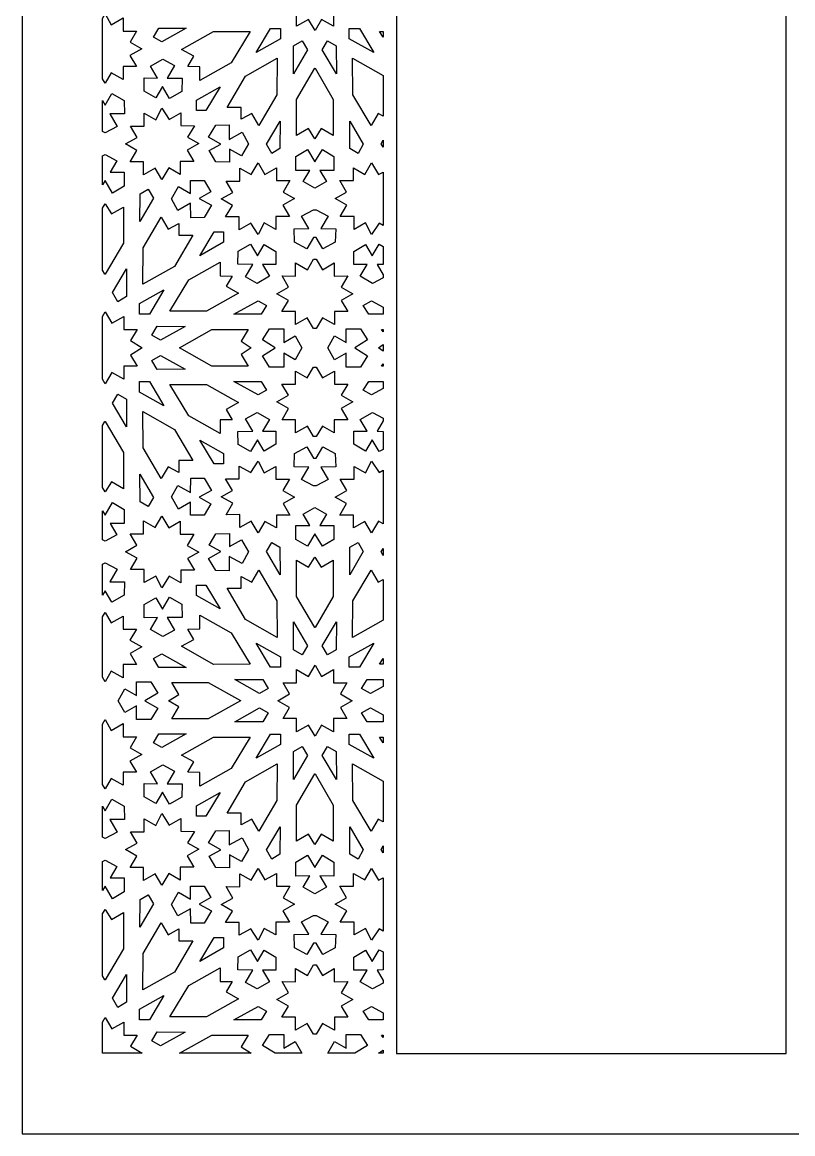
# Model space of a CAD drawing. Extents: x -345 to 345, y -870 to 870.
# Drawn here: x -345 to -56.7, y -870 to -454.1 of the extents above; entities that cross this region are included whole.
import ezdxf

# ---------------------------------------------------------------- set-up
doc = ezdxf.new("R2010")
doc.units = 0
doc.layers.add('LAYER_1', color=18, linetype='CONTINUOUS')
doc.layers.add('LAYER_2', color=4, linetype='CONTINUOUS')

msp = doc.modelspace()

# ---------------------------------------------------------------- linework, layer by layer
at = {"layer": 'LAYER_1'}
for points in [[(-345, -870), (345, -870), (345, 870), (-345, 870)], [(-232.98, -434.81), (-228.52, -432.29), (-228.52, -437.2), (-223.52, -437.2), (-225.96, -441.34), (-221.58, -443.91), (-225.96, -446.48), (-223.52, -450.62), (-228.52, -450.63), (-228.52, -455.53), (-232.98, -453.02), (-235.47, -457.21), (-237.96, -453.02), (-242.43, -455.53), (-242.42, -450.63), (-247.43, -450.62), (-244.98, -446.48), (-249.36, -443.91), (-244.98, -441.34), (-247.43, -437.2), (-242.42, -437.2), (-242.43, -432.29), (-237.96, -434.81), (-235.47, -430.61)], [(-311.69, -455.01), (-307.23, -452.49), (-307.24, -457.4), (-302.23, -457.41), (-304.68, -461.55), (-300.29, -464.05), (-304.69, -466.53), (-302.26, -470.68), (-307.27, -470.66), (-307.29, -475.57), (-311.74, -473.03), (-314.01, -476.95), (-315, -475.25), (-315, -452.7), (-314.01, -450.99)], [(-283.65, -456.35), (-292.82, -461.41), (-295.9, -459.68), (-293.87, -456.34)], [(-248.38, -460.34), (-257.54, -465.44), (-252.16, -456.44), (-248.32, -456.43)], [(-218.88, -456.44), (-213.49, -465.44), (-222.65, -460.34), (-222.71, -456.43)], [(-259.73, -457.53), (-266.83, -469.27), (-278.56, -475.89), (-278.53, -470.75), (-283.03, -470.67), (-280.84, -466.82), (-285.39, -464.26), (-273.41, -457.51)], [(-238.26, -464.47), (-243.57, -473.4), (-243.53, -462.95), (-240.22, -461.05)], [(-227.5, -462.95), (-227.46, -473.4), (-232.77, -464.47), (-230.81, -461.05)], [(-210, -459.68), (-211.3, -457.53), (-210, -457.53)], [(-287.99, -470.31), (-290.73, -475.01), (-285.2, -475.05), (-285.32, -480), (-289.96, -482.6), (-292.56, -478.16), (-295.04, -482.41), (-299.38, -479.89), (-299.42, -474.94), (-294.43, -474.98), (-297.03, -470.55), (-292.41, -467.93)], [(-249.75, -481.23), (-256.54, -492.71), (-259.14, -488.24), (-263.07, -490.38), (-263.14, -485.97), (-268.38, -485.99), (-261.45, -474.27), (-249.6, -467.59)], [(-210, -474.03), (-210, -489.27), (-211.89, -488.24), (-214.49, -492.71), (-221.28, -481.23), (-221.44, -467.59)], [(-228.62, -482.95), (-228.64, -496.49), (-233.16, -493.89), (-235.52, -497.67), (-237.87, -493.89), (-242.39, -496.49), (-242.42, -482.95), (-235.59, -471.33), (-235.52, -471.39), (-235.44, -471.33)], [(-276.28, -487.15), (-279.83, -487.16), (-279.77, -483.27), (-270.91, -478.28)], [(-306.89, -483.38), (-306.75, -488.33), (-312.28, -488.39), (-309.52, -493.08), (-314, -495.47), (-314, -495.47), (-314, -495.47), (-314.01, -495.47), (-314.01, -495.47), (-314.02, -495.47), (-314.02, -495.47), (-314.03, -495.47), (-314.03, -495.47), (-315, -494.95), (-315, -483.39), (-314.03, -485.07), (-314.02, -485.07), (-314.01, -485.07), (-314, -485.07), (-314, -485.07), (-311.53, -480.8)], [(-290, -490.45), (-285.65, -488), (-285.66, -492.79), (-280.59, -492.8), (-283.13, -497.11), (-278.92, -499.52), (-283.26, -501.95), (-280.77, -506.21), (-285.93, -506.19), (-285.93, -511.03), (-290.19, -508.6), (-292.78, -512.96), (-295.27, -508.71), (-299.61, -511.16), (-299.61, -506.37), (-304.68, -506.35), (-302.14, -502.05), (-306.35, -499.64), (-302.01, -497.2), (-304.49, -492.94), (-299.34, -492.96), (-299.33, -488.13), (-295.07, -490.56), (-292.77, -486.19)], [(-267.53, -497.91), (-262.72, -495.24), (-260.3, -499.58), (-262.99, -504.1), (-267.51, -501.54), (-267.49, -506.44), (-272.53, -506.37), (-275.09, -502.11), (-270.74, -499.7), (-275.26, -497.13), (-272.6, -492.6), (-267.55, -492.49)], [(-248.62, -501.39), (-251.68, -503.15), (-253.63, -499.76), (-248.53, -491.06)], [(-217.4, -499.76), (-219.35, -503.15), (-222.42, -501.39), (-222.5, -491.06)], [(-210, -500.81), (-210.73, -499.58), (-210, -498.27)], [(-228.39, -504.28), (-228.41, -509.52), (-233.63, -509.51), (-231.11, -513.74), (-235.52, -516.16), (-239.92, -513.74), (-237.4, -509.51), (-242.63, -509.52), (-242.64, -504.28), (-238.34, -501.7), (-235.52, -506.38), (-232.69, -501.7)], [(-309.59, -505.98), (-312.11, -510.21), (-306.89, -510.2), (-306.87, -515.43), (-311.17, -518.01), (-314.01, -513.34), (-315, -514.96), (-315, -504.1), (-314.01, -503.56)], [(-254.24, -511.01), (-249.9, -508.56), (-249.91, -513.35), (-244.83, -513.36), (-247.38, -517.67), (-243.16, -520.07), (-247.51, -522.51), (-245.02, -526.77), (-250.17, -526.75), (-250.18, -531.59), (-254.44, -529.15), (-256.74, -533.53), (-259.52, -529.27), (-263.86, -531.72), (-263.85, -526.93), (-268.92, -526.91), (-266.38, -522.61), (-270.6, -520.2), (-266.25, -517.76), (-268.74, -513.5), (-263.59, -513.52), (-263.58, -508.69), (-259.32, -511.12), (-256.74, -506.75)], [(-211.71, -511.12), (-210, -510.14), (-210, -530.12), (-211.51, -529.27), (-214.29, -533.53), (-216.59, -529.15), (-220.85, -531.59), (-220.86, -526.75), (-226.01, -526.77), (-223.53, -522.51), (-227.87, -520.07), (-223.65, -517.67), (-226.2, -513.36), (-221.12, -513.35), (-221.13, -508.56), (-216.79, -511.01), (-214.3, -506.75)], [(-276.98, -513.34), (-274.42, -517.6), (-278.77, -520.02), (-274.25, -522.59), (-276.92, -527.12), (-281.96, -527.23), (-281.99, -521.81), (-286.8, -524.48), (-289.21, -520.13), (-286.52, -515.61), (-282.01, -518.18), (-282.03, -513.28)], [(-295.88, -519.96), (-300.98, -528.66), (-300.9, -518.33), (-297.83, -516.56)], [(-311.64, -525.82), (-307.12, -523.23), (-307.1, -536.77), (-313.92, -548.39), (-314.01, -548.33), (-314.11, -548.39), (-315, -546.87), (-315, -523.62), (-314.01, -522.05)], [(-290.38, -531.47), (-286.44, -529.34), (-286.38, -533.75), (-281.13, -533.73), (-288.06, -545.44), (-299.92, -552.13), (-299.76, -538.49), (-292.97, -527.01)], [(-230.5, -526.63), (-233.26, -531.33), (-227.73, -531.39), (-227.87, -536.34), (-232.51, -538.92), (-234.98, -534.64), (-234.98, -534.65), (-235.52, -534.64), (-236.05, -534.65), (-236.06, -534.64), (-238.52, -538.92), (-243.16, -536.34), (-243.3, -531.39), (-237.78, -531.33), (-240.53, -526.63), (-236.06, -524.25), (-236.05, -524.25), (-235.52, -524.25), (-234.98, -524.25), (-234.98, -524.25)], [(-269.74, -536.44), (-278.61, -541.44), (-273.24, -532.56), (-269.68, -532.55)], [(-256.95, -541.56), (-254.48, -537.3), (-250.14, -539.83), (-250.09, -544.77), (-255.09, -544.73), (-252.48, -549.17), (-257.1, -551.79), (-261.53, -549.41), (-258.79, -544.71), (-264.32, -544.66), (-264.19, -539.72), (-259.56, -537.12)], [(-210, -537.95), (-210, -544.69), (-212.24, -544.71), (-210, -548.56), (-210, -549.68), (-213.93, -551.79), (-218.55, -549.17), (-215.94, -544.73), (-220.94, -544.77), (-220.89, -539.83), (-216.56, -537.3), (-214.08, -541.56), (-211.47, -537.12)], [(-270.98, -548.97), (-266.49, -549.05), (-268.68, -552.9), (-264.13, -555.45), (-276.1, -562.2), (-289.78, -562.18), (-282.69, -550.45), (-270.95, -543.83)], [(-232.72, -546.68), (-228.27, -544.14), (-228.25, -549.05), (-223.24, -549.03), (-225.67, -553.19), (-221.27, -555.67), (-225.66, -558.17), (-223.21, -562.31), (-228.22, -562.32), (-228.21, -567.22), (-232.67, -564.71), (-234.98, -568.73), (-234.98, -568.73), (-235.52, -568.73), (-236.05, -568.73), (-236.06, -568.73), (-238.36, -564.71), (-242.82, -567.22), (-242.82, -562.32), (-247.82, -562.31), (-245.38, -558.17), (-249.76, -555.67), (-245.36, -553.19), (-247.79, -549.03), (-242.78, -549.05), (-242.76, -544.14), (-238.31, -546.68), (-236.06, -542.76), (-236.05, -542.76), (-235.52, -542.76), (-234.98, -542.76), (-234.98, -542.76)], [(-305.99, -556.77), (-309.29, -558.66), (-311.25, -555.25), (-305.95, -546.32)], [(-297.36, -563.28), (-301.19, -563.29), (-301.13, -559.38), (-291.97, -554.28)], [(-253.61, -560.04), (-255.64, -563.38), (-265.86, -563.37), (-256.69, -558.31)], [(-210, -560.7), (-210, -563.37), (-215.39, -563.38), (-217.42, -560.04), (-214.34, -558.31)], [(-311.51, -566.7), (-307.04, -564.18), (-307.05, -569.09), (-302.04, -569.1), (-304.49, -573.24), (-300.15, -575.93), (-304.49, -578.62), (-302.04, -582.76), (-307.05, -582.77), (-307.04, -587.68), (-311.51, -585.16), (-314.01, -589.35), (-315, -587.7), (-315, -575.93), (-315, -564.16), (-314.01, -562.51)], [(-284, -567.94), (-293.25, -573.09), (-296.57, -571.23), (-294.53, -567.87)], [(-263.11, -573.47), (-259.3, -575.93), (-263.11, -578.39), (-260.48, -582.83), (-274.02, -582.81), (-286.13, -575.93), (-274.02, -569.05), (-260.48, -569.03)], [(-247.19, -568.76), (-247.18, -573.88), (-242.87, -571.4), (-240.41, -575.93), (-242.87, -580.46), (-247.18, -577.98), (-247.19, -583.1), (-252.53, -583.1), (-255.15, -578.87), (-250.42, -575.93), (-255.15, -572.99), (-252.53, -568.76)], [(-215.89, -572.99), (-220.61, -575.93), (-215.89, -578.87), (-218.5, -583.1), (-223.84, -583.1), (-223.85, -577.98), (-228.16, -580.46), (-230.62, -575.93), (-228.16, -571.4), (-223.85, -573.88), (-223.84, -568.76), (-218.5, -568.76)], [(-210, -569.03), (-210, -569.97), (-210.55, -569.03)], [(-210, -575.93), (-210, -577.13), (-211.73, -575.93), (-210, -574.73)], [(-284, -583.92), (-294.53, -583.99), (-296.57, -580.63), (-293.25, -578.77)], [(-210, -582.83), (-210.55, -582.83), (-210, -581.89)], [(-234.98, -583.13), (-232.67, -587.15), (-228.21, -584.64), (-228.22, -589.54), (-223.21, -589.55), (-225.66, -593.69), (-221.27, -596.19), (-225.67, -598.67), (-223.24, -602.83), (-228.25, -602.81), (-228.27, -607.72), (-232.72, -605.18), (-234.98, -609.1), (-234.98, -609.1), (-235.52, -609.1), (-236.05, -609.1), (-236.06, -609.1), (-238.31, -605.18), (-242.76, -607.72), (-242.78, -602.81), (-247.79, -602.83), (-245.36, -598.67), (-249.76, -596.19), (-245.38, -593.69), (-247.82, -589.55), (-242.82, -589.54), (-242.82, -584.64), (-238.36, -587.15), (-236.06, -583.13), (-236.05, -583.13), (-235.52, -583.13), (-234.98, -583.13)], [(-297.36, -588.58), (-291.97, -597.58), (-301.13, -592.48), (-301.19, -588.57)], [(-264.13, -596.41), (-268.68, -598.96), (-266.49, -602.81), (-270.98, -602.89), (-270.95, -608.03), (-282.69, -601.41), (-289.78, -589.68), (-276.1, -589.66)], [(-253.61, -591.82), (-256.69, -593.55), (-265.86, -588.49), (-255.64, -588.48)], [(-210, -588.49), (-210, -591.16), (-214.34, -593.55), (-217.42, -591.82), (-215.39, -588.48)], [(-305.99, -595.09), (-305.95, -605.54), (-311.25, -596.61), (-309.29, -593.2)], [(-288.06, -606.42), (-281.13, -618.13), (-286.38, -618.11), (-286.44, -622.52), (-290.38, -620.39), (-292.97, -624.85), (-299.76, -613.37), (-299.92, -599.73)], [(-252.48, -602.69), (-255.09, -607.13), (-250.09, -607.09), (-250.14, -612.03), (-254.48, -614.56), (-256.95, -610.3), (-259.56, -614.74), (-264.19, -612.14), (-264.32, -607.2), (-258.79, -607.15), (-261.53, -602.45), (-257.1, -600.07)], [(-210, -602.18), (-210, -603.3), (-212.24, -607.15), (-210, -607.17), (-210, -613.91), (-211.47, -614.74), (-214.08, -610.3), (-216.56, -614.56), (-220.89, -612.03), (-220.94, -607.09), (-215.94, -607.13), (-218.55, -602.69), (-213.93, -600.07)], [(-307.1, -615.09), (-307.12, -628.63), (-311.64, -626.04), (-314.01, -629.81), (-315, -628.24), (-315, -604.99), (-314.11, -603.47), (-314.01, -603.53), (-313.92, -603.47)], [(-269.74, -615.42), (-269.68, -619.31), (-273.24, -619.3), (-278.61, -610.42)], [(-227.87, -615.52), (-227.73, -620.47), (-233.26, -620.53), (-230.5, -625.23), (-234.98, -627.61), (-234.98, -627.61), (-235.52, -627.61), (-236.05, -627.61), (-236.06, -627.61), (-240.53, -625.23), (-237.78, -620.53), (-243.3, -620.47), (-243.16, -615.52), (-238.52, -612.94), (-236.06, -617.22), (-236.05, -617.21), (-235.52, -617.22), (-234.98, -617.21), (-234.98, -617.22), (-232.51, -612.94)], [(-254.44, -622.71), (-250.18, -620.27), (-250.17, -625.11), (-245.02, -625.09), (-247.51, -629.35), (-243.16, -631.79), (-247.38, -634.19), (-244.83, -638.5), (-249.91, -638.51), (-249.9, -643.3), (-254.24, -640.85), (-256.74, -645.11), (-259.32, -640.74), (-263.58, -643.17), (-263.59, -638.34), (-268.74, -638.36), (-266.25, -634.1), (-270.6, -631.66), (-266.38, -629.25), (-268.92, -624.95), (-263.85, -624.93), (-263.86, -620.14), (-259.52, -622.59), (-256.74, -618.33)], [(-211.51, -622.59), (-210, -621.74), (-210, -641.72), (-211.71, -640.74), (-214.3, -645.11), (-216.79, -640.85), (-221.13, -643.3), (-221.12, -638.51), (-226.2, -638.5), (-223.65, -634.19), (-227.87, -631.79), (-223.53, -629.35), (-226.01, -625.09), (-220.86, -625.11), (-220.85, -620.27), (-216.59, -622.71), (-214.29, -618.33)], [(-295.88, -631.9), (-297.83, -635.3), (-300.9, -633.54), (-300.98, -623.2)], [(-276.92, -624.74), (-274.25, -629.27), (-278.77, -631.84), (-274.42, -634.26), (-276.98, -638.52), (-282.03, -638.58), (-282.01, -633.68), (-286.52, -636.25), (-289.21, -631.73), (-286.8, -627.38), (-281.99, -630.05), (-281.96, -624.63)], [(-306.87, -636.43), (-306.89, -641.66), (-312.11, -641.65), (-309.59, -645.88), (-314.01, -648.3), (-315, -647.76), (-315, -636.9), (-314.01, -638.52), (-311.17, -633.85)], [(-231.11, -638.12), (-233.63, -642.35), (-228.41, -642.34), (-228.39, -647.58), (-232.69, -650.16), (-235.52, -645.48), (-238.34, -650.16), (-242.64, -647.58), (-242.63, -642.34), (-237.4, -642.35), (-239.92, -638.12), (-235.52, -635.7)], [(-290.19, -643.26), (-285.93, -640.83), (-285.93, -645.67), (-280.77, -645.65), (-283.26, -649.91), (-278.92, -652.34), (-283.13, -654.75), (-280.59, -659.06), (-285.66, -659.07), (-285.65, -663.86), (-290, -661.41), (-292.77, -665.67), (-295.07, -661.3), (-299.33, -663.73), (-299.34, -658.9), (-304.49, -658.92), (-302.01, -654.66), (-306.35, -652.22), (-302.14, -649.81), (-304.68, -645.51), (-299.61, -645.49), (-299.61, -640.7), (-295.27, -643.15), (-292.78, -638.9)], [(-267.51, -650.32), (-262.99, -647.76), (-260.3, -652.28), (-262.72, -656.62), (-267.53, -653.95), (-267.55, -659.37), (-272.6, -659.26), (-275.26, -654.73), (-270.74, -652.16), (-275.09, -649.75), (-272.53, -645.49), (-267.49, -645.42)], [(-248.62, -650.47), (-248.53, -660.8), (-253.63, -652.1), (-251.68, -648.71)], [(-217.4, -652.1), (-222.5, -660.8), (-222.42, -650.47), (-219.35, -648.71)], [(-210, -653.59), (-210.73, -652.28), (-210, -651.05)], [(-309.52, -658.78), (-312.28, -663.47), (-306.75, -663.53), (-306.89, -668.48), (-311.53, -671.06), (-314, -666.79), (-314, -666.79), (-314.01, -666.79), (-314.02, -666.79), (-314.03, -666.79), (-315, -668.47), (-315, -656.91), (-314.03, -656.39), (-314.03, -656.39), (-314.02, -656.39), (-314.02, -656.39), (-314.01, -656.39), (-314.01, -656.39), (-314, -656.39), (-314, -656.39), (-314, -656.39)], [(-233.16, -657.97), (-228.64, -655.37), (-228.62, -668.91), (-235.44, -680.53), (-235.52, -680.47), (-235.59, -680.53), (-242.42, -668.91), (-242.39, -655.37), (-237.87, -657.97), (-235.52, -654.19)], [(-249.75, -670.63), (-249.6, -684.27), (-261.45, -677.59), (-268.38, -665.87), (-263.14, -665.89), (-263.07, -661.48), (-259.14, -663.62), (-256.54, -659.15)], [(-211.89, -663.62), (-210, -662.59), (-210, -677.83), (-221.44, -684.27), (-221.28, -670.63), (-214.49, -659.15)], [(-276.28, -664.71), (-270.91, -673.58), (-279.77, -668.59), (-279.83, -664.7)], [(-285.32, -671.86), (-285.2, -676.81), (-290.73, -676.85), (-287.99, -681.55), (-292.41, -683.93), (-297.03, -681.31), (-294.43, -676.88), (-299.42, -676.92), (-299.38, -671.97), (-295.04, -669.45), (-292.56, -673.7), (-289.96, -669.26)], [(-311.74, -678.83), (-307.29, -676.29), (-307.27, -681.2), (-302.26, -681.18), (-304.69, -685.33), (-300.29, -687.81), (-304.68, -690.31), (-302.23, -694.45), (-307.24, -694.46), (-307.23, -699.37), (-311.69, -696.85), (-314.01, -700.87), (-315, -699.16), (-315, -676.61), (-314.01, -674.91)], [(-266.83, -682.59), (-259.73, -694.33), (-273.41, -694.35), (-285.39, -687.6), (-280.84, -685.04), (-283.03, -681.19), (-278.53, -681.11), (-278.56, -675.97)], [(-238.26, -687.39), (-240.22, -690.81), (-243.53, -688.91), (-243.57, -678.46)], [(-227.5, -688.91), (-230.81, -690.81), (-232.77, -687.39), (-227.46, -678.46)], [(-248.38, -691.52), (-248.32, -695.43), (-252.16, -695.42), (-257.54, -686.42)], [(-218.88, -695.42), (-222.71, -695.43), (-222.65, -691.52), (-213.49, -686.42)], [(-283.65, -695.51), (-293.87, -695.52), (-295.9, -692.18), (-292.82, -690.45)], [(-210, -694.33), (-211.3, -694.33), (-210, -692.18)], [(-232.98, -698.84), (-228.52, -696.33), (-228.52, -701.23), (-223.52, -701.24), (-225.96, -705.38), (-221.58, -707.95), (-225.96, -710.52), (-223.52, -714.66), (-228.52, -714.66), (-228.52, -719.57), (-232.98, -717.05), (-235.47, -721.25), (-237.96, -717.05), (-242.43, -719.57), (-242.42, -714.66), (-247.43, -714.66), (-244.98, -710.52), (-249.36, -707.95), (-244.98, -705.38), (-247.43, -701.24), (-242.42, -701.23), (-242.43, -696.33), (-237.96, -698.84), (-235.47, -694.65)], [(-294.32, -705.13), (-299.1, -707.95), (-294.32, -710.77), (-296.94, -714.99), (-302.28, -714.99), (-302.29, -709.87), (-306.6, -712.35), (-309.08, -707.95), (-306.6, -703.54), (-302.29, -706.03), (-302.28, -700.91), (-296.94, -700.9)], [(-275.45, -701.2), (-263.34, -707.92), (-263.39, -707.95), (-263.34, -707.98), (-275.45, -714.7), (-288.99, -714.72), (-286.36, -710.28), (-290.22, -707.95), (-286.36, -705.62), (-288.99, -701.17)], [(-252.94, -703.37), (-256.24, -705.22), (-265.47, -700.08), (-254.99, -700.01)], [(-210, -700.05), (-210, -702.6), (-214.73, -705.24), (-214.75, -705.22), (-214.77, -705.24), (-218.07, -703.37), (-216, -700.01)], [(-252.94, -712.53), (-254.99, -715.89), (-265.47, -715.82), (-256.24, -710.67)], [(-210, -713.3), (-210, -715.85), (-216, -715.89), (-218.07, -712.53), (-214.77, -710.66), (-214.75, -710.67), (-214.73, -710.66)], [(-311.69, -719.05), (-307.23, -716.53), (-307.24, -721.44), (-302.23, -721.44), (-304.68, -725.58), (-300.29, -728.09), (-304.69, -730.57), (-302.26, -734.72), (-307.27, -734.7), (-307.29, -739.61), (-311.74, -737.07), (-314.01, -740.99), (-315, -739.29), (-315, -716.74), (-314.01, -715.03)], [(-283.65, -720.39), (-292.82, -725.44), (-295.9, -723.71), (-293.87, -720.37)], [(-259.73, -721.57), (-266.83, -733.31), (-278.56, -739.92), (-278.53, -734.79), (-283.03, -734.71), (-280.84, -730.86), (-285.39, -728.3), (-273.41, -721.55)], [(-248.38, -724.38), (-257.54, -729.48), (-252.16, -720.47), (-248.32, -720.46)], [(-218.88, -720.47), (-213.49, -729.48), (-222.65, -724.38), (-222.71, -720.46)], [(-210, -723.72), (-211.3, -721.57), (-210, -721.57)], [(-238.26, -728.51), (-243.57, -737.44), (-243.53, -726.99), (-240.22, -725.09)], [(-227.5, -726.99), (-227.46, -737.44), (-232.77, -728.51), (-230.81, -725.09)], [(-287.99, -734.34), (-290.73, -739.05), (-285.2, -739.09), (-285.32, -744.04), (-289.96, -746.64), (-292.56, -742.2), (-295.04, -746.45), (-299.38, -743.93), (-299.42, -738.98), (-294.43, -739.02), (-297.03, -734.58), (-292.41, -731.96)], [(-249.75, -745.26), (-256.54, -756.75), (-259.14, -752.28), (-263.07, -754.42), (-263.14, -750.01), (-268.38, -750.02), (-261.45, -738.31), (-249.6, -731.62)], [(-210, -738.07), (-210, -753.31), (-211.89, -752.28), (-214.49, -756.75), (-221.28, -745.26), (-221.44, -731.62)], [(-228.62, -746.99), (-228.64, -760.53), (-233.16, -757.93), (-235.52, -761.71), (-237.87, -757.93), (-242.39, -760.53), (-242.42, -746.99), (-235.59, -735.36), (-235.52, -735.43), (-235.44, -735.36)], [(-276.28, -751.19), (-279.83, -751.2), (-279.77, -747.31), (-270.91, -742.31)], [(-306.89, -747.42), (-306.75, -752.36), (-312.28, -752.42), (-309.52, -757.12), (-314, -759.51), (-314, -759.51), (-314, -759.51), (-314.01, -759.51), (-314.01, -759.51), (-314.02, -759.51), (-314.02, -759.51), (-314.03, -759.51), (-314.03, -759.51), (-315, -758.99), (-315, -747.43), (-314.03, -749.11), (-314.02, -749.11), (-314.01, -749.11), (-314, -749.11), (-314, -749.11), (-311.53, -744.83)], [(-290, -754.49), (-285.65, -752.04), (-285.66, -756.82), (-280.59, -756.84), (-283.13, -761.14), (-278.92, -763.55), (-283.26, -765.99), (-280.77, -770.25), (-285.93, -770.23), (-285.93, -775.06), (-290.19, -772.63), (-292.78, -777), (-295.27, -772.75), (-299.61, -775.19), (-299.61, -770.41), (-304.68, -770.39), (-302.14, -766.09), (-306.35, -763.68), (-302.01, -761.24), (-304.49, -756.98), (-299.34, -757), (-299.33, -752.17), (-295.07, -754.6), (-292.77, -750.22)], [(-267.53, -761.95), (-262.72, -759.28), (-260.3, -763.62), (-262.99, -768.14), (-267.51, -765.57), (-267.49, -770.47), (-272.53, -770.41), (-275.09, -766.15), (-270.74, -763.74), (-275.26, -761.17), (-272.6, -756.64), (-267.55, -756.53)], [(-248.62, -765.43), (-251.68, -767.19), (-253.63, -763.79), (-248.53, -755.1)], [(-217.4, -763.79), (-219.35, -767.19), (-222.42, -765.43), (-222.5, -755.1)], [(-210, -764.85), (-210.73, -763.62), (-210, -762.31)], [(-309.59, -770.02), (-312.11, -774.25), (-306.89, -774.24), (-306.87, -779.47), (-311.17, -782.05), (-314.01, -777.38), (-315, -779), (-315, -768.14), (-314.01, -767.6)], [(-228.39, -768.32), (-228.41, -773.55), (-233.63, -773.54), (-231.11, -777.77), (-235.52, -780.19), (-239.92, -777.77), (-237.4, -773.54), (-242.63, -773.55), (-242.64, -768.32), (-238.34, -765.74), (-235.52, -770.41), (-232.69, -765.74)], [(-254.24, -775.04), (-249.9, -772.6), (-249.91, -777.38), (-244.83, -777.4), (-247.38, -781.7), (-243.16, -784.11), (-247.51, -786.55), (-245.02, -790.81), (-250.17, -790.79), (-250.18, -795.62), (-254.44, -793.19), (-256.74, -797.57), (-259.52, -793.31), (-263.86, -795.75), (-263.85, -790.97), (-268.92, -790.95), (-266.38, -786.65), (-270.6, -784.24), (-266.25, -781.8), (-268.74, -777.54), (-263.59, -777.56), (-263.58, -772.73), (-259.32, -775.16), (-256.74, -770.79)], [(-211.71, -775.16), (-210, -774.18), (-210, -794.16), (-211.51, -793.31), (-214.29, -797.57), (-216.59, -793.19), (-220.85, -795.62), (-220.86, -790.79), (-226.01, -790.81), (-223.53, -786.55), (-227.87, -784.11), (-223.65, -781.7), (-226.2, -777.4), (-221.12, -777.38), (-221.13, -772.6), (-216.79, -775.04), (-214.3, -770.79)], [(-276.98, -777.38), (-274.42, -781.64), (-278.77, -784.06), (-274.25, -786.62), (-276.92, -791.15), (-281.96, -791.26), (-281.99, -785.84), (-286.8, -788.51), (-289.21, -784.17), (-286.52, -779.65), (-282.01, -782.22), (-282.03, -777.32)], [(-295.88, -784), (-300.98, -792.69), (-300.9, -782.36), (-297.83, -780.6)], [(-311.64, -789.86), (-307.12, -787.26), (-307.1, -800.8), (-313.92, -812.43), (-314.01, -812.36), (-314.11, -812.43), (-315, -810.9), (-315, -787.66), (-314.01, -786.08)], [(-230.5, -790.67), (-233.26, -795.37), (-227.73, -795.43), (-227.87, -800.37), (-232.51, -802.96), (-234.98, -798.68), (-234.98, -798.68), (-235.52, -798.68), (-236.05, -798.68), (-236.06, -798.68), (-238.52, -802.96), (-243.16, -800.37), (-243.3, -795.43), (-237.78, -795.37), (-240.53, -790.67), (-236.06, -788.28), (-236.05, -788.28), (-235.52, -788.28), (-234.98, -788.28), (-234.98, -788.28)], [(-290.38, -795.51), (-286.44, -793.37), (-286.38, -797.78), (-281.13, -797.77), (-288.06, -809.48), (-299.92, -816.17), (-299.76, -802.53), (-292.97, -791.04)], [(-269.74, -800.48), (-278.61, -805.48), (-273.24, -796.6), (-269.68, -796.59)], [(-256.95, -805.59), (-254.48, -801.34), (-250.14, -803.86), (-250.09, -808.81), (-255.09, -808.77), (-252.48, -813.21), (-257.1, -815.83), (-261.53, -813.45), (-258.79, -808.74), (-264.32, -808.7), (-264.19, -803.76), (-259.56, -801.16)], [(-210, -801.98), (-210, -808.72), (-212.24, -808.74), (-210, -812.6), (-210, -813.71), (-213.93, -815.83), (-218.55, -813.21), (-215.94, -808.77), (-220.94, -808.81), (-220.89, -803.86), (-216.56, -801.34), (-214.08, -805.59), (-211.47, -801.16)], [(-232.72, -810.72), (-228.27, -808.18), (-228.25, -813.09), (-223.24, -813.07), (-225.67, -817.22), (-221.27, -819.7), (-225.66, -822.21), (-223.21, -826.35), (-228.22, -826.35), (-228.21, -831.26), (-232.67, -828.74), (-234.98, -832.76), (-234.98, -832.77), (-235.52, -832.76), (-236.05, -832.77), (-236.06, -832.76), (-238.36, -828.74), (-242.82, -831.26), (-242.82, -826.35), (-247.82, -826.35), (-245.38, -822.21), (-249.76, -819.7), (-245.36, -817.22), (-247.79, -813.07), (-242.78, -813.09), (-242.76, -808.18), (-238.31, -810.72), (-236.06, -806.79), (-236.05, -806.8), (-235.52, -806.79), (-234.98, -806.8), (-234.98, -806.79)], [(-305.99, -820.8), (-309.29, -822.7), (-311.25, -819.29), (-305.95, -810.35)], [(-270.98, -813), (-266.49, -813.08), (-268.68, -816.93), (-264.13, -819.49), (-276.1, -826.24), (-289.78, -826.22), (-282.69, -814.48), (-270.95, -807.87)], [(-297.36, -827.32), (-301.19, -827.33), (-301.13, -823.41), (-291.97, -818.31)], [(-253.61, -824.08), (-255.64, -827.42), (-265.86, -827.4), (-256.69, -822.35)], [(-210, -824.74), (-210, -827.41), (-215.39, -827.42), (-217.42, -824.08), (-214.34, -822.35)], [(-311.51, -830.74), (-307.04, -828.22), (-307.05, -833.13), (-302.04, -833.13), (-304.49, -837.27), (-300.15, -839.81), (-315, -839.81), (-315, -828.19), (-314.01, -826.54)], [(-284, -831.97), (-293.25, -837.13), (-296.57, -835.27), (-294.53, -831.9)], [(-263.11, -837.51), (-259.3, -839.81), (-286.13, -839.81), (-274.02, -833.09), (-260.48, -833.07)], [(-247.19, -832.8), (-247.18, -837.92), (-242.87, -835.44), (-240.41, -839.81), (-250.42, -839.81), (-255.15, -837.03), (-252.53, -832.8)], [(-215.89, -837.03), (-220.61, -839.81), (-230.62, -839.81), (-228.16, -835.44), (-223.85, -837.92), (-223.84, -832.8), (-218.5, -832.8)], [(-210, -833.07), (-210, -834), (-210.55, -833.07)], [(-210, -839.81), (-211.73, -839.81), (-210, -838.77)]]:
    msp.add_lwpolyline(points, close=True, dxfattribs=at)
at = {"layer": 'LAYER_2'}
msp.add_lwpolyline([(-205, 614.71), (-205, -840), (-59.17, -840), (-59.17, 614.71)], dxfattribs=at)

doc.saveas('drawing.dxf')
